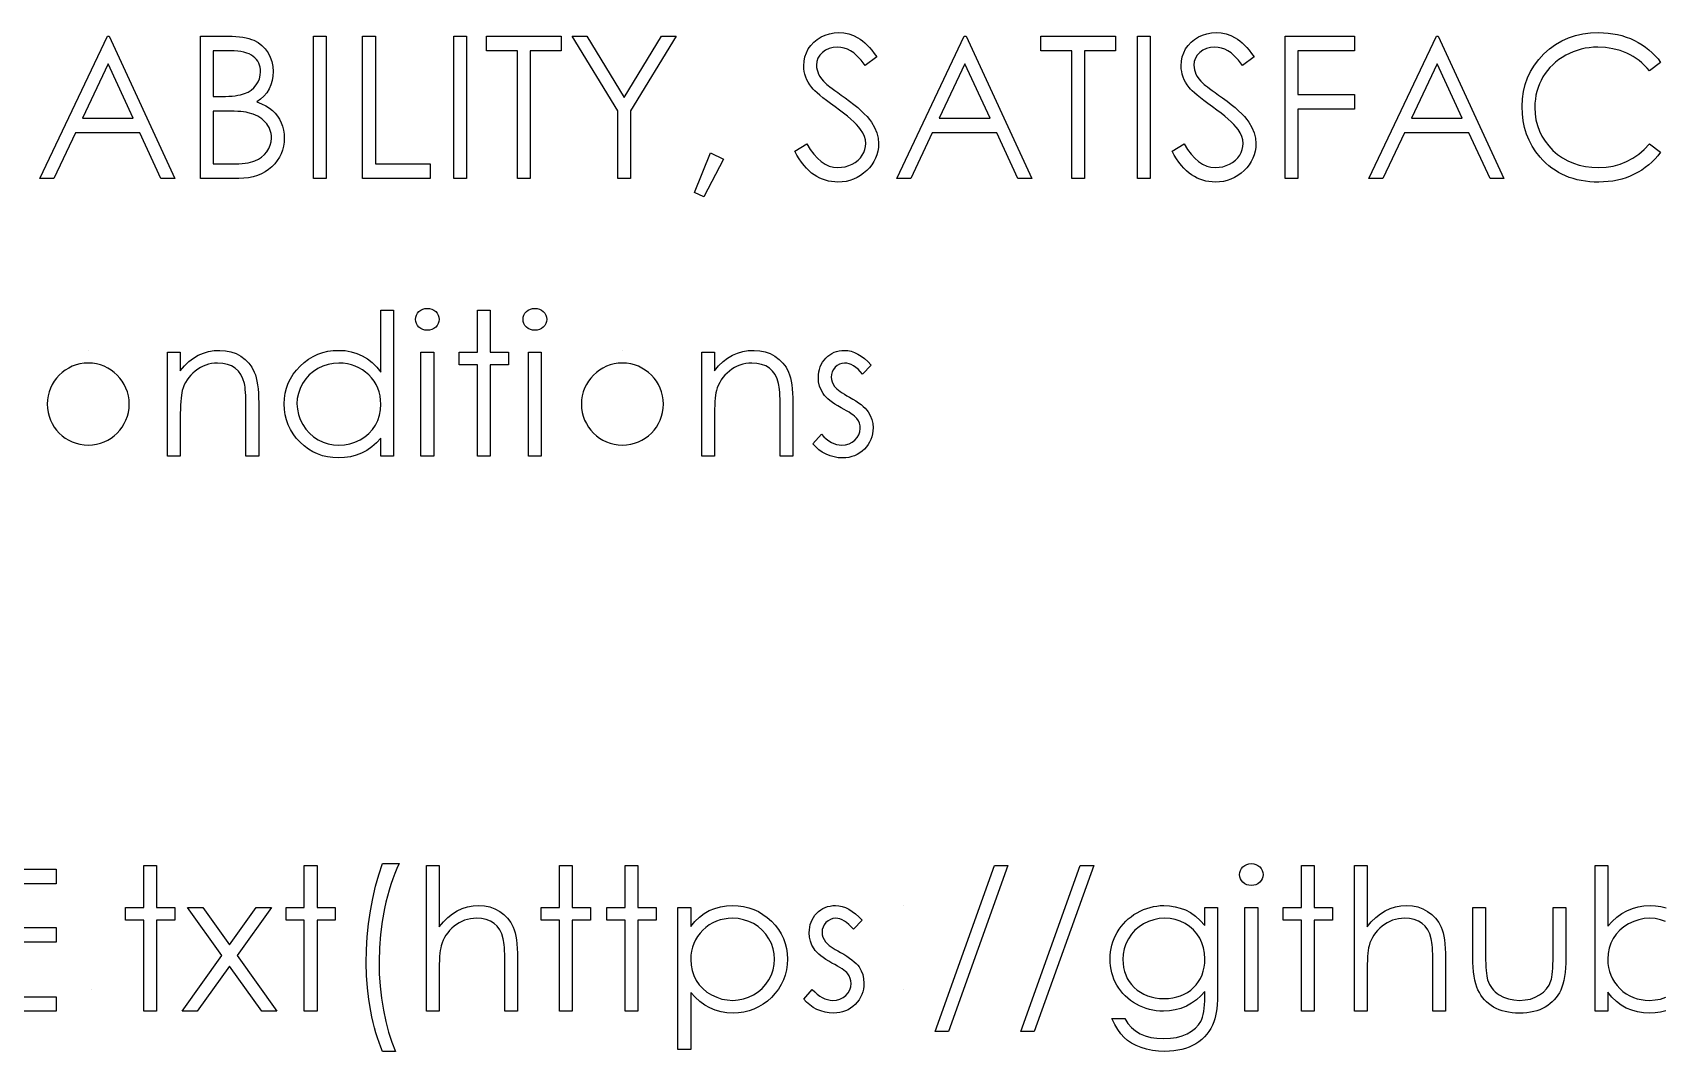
# Model space of a CAD drawing. Header units: millimetres. Extents: x -111 to 182, y -25 to 94.
# Drawn here: x 0.13 to 40.27, y 41.67 to 66.75 of the extents above; entities that cross this region are included whole.
import ezdxf

# ---------------------------------------------------------------- set-up
doc = ezdxf.new("R2010")
doc.units = ezdxf.units.MM

msp = doc.modelspace()

# ---------------------------------------------------------------- linework, layer by layer
at = {"color": 7, "linetype": 'Continuous'}
for p, q in [((1.501, 58.928), (1.501, 58.928)), ((14.649, 58.928), (14.649, 58.928)), ((21.558, 45.262), (21.558, 45.262)), ((1.59, 43.197), (1.59, 43.197)), ((21.558, 43.197), (21.558, 43.197))]:
    msp.add_line(p, q, dxfattribs=at)
at = {"color": 7, "linetype": 'Continuous', "flags": 128}
for points in [[(2.016, 66.659), (3.631, 63.159), (3.631, 63.159), (3.29, 63.159), (3.29, 63.159), (2.773, 64.281), (2.773, 64.281), (1.186, 64.281), (1.186, 64.281), (0.654, 63.159), (0.654, 63.159), (0.311, 63.159), (0.311, 63.159), (1.971, 66.659), (1.971, 66.659), (2.016, 66.659)], [(4.26, 66.659), (4.943, 66.659), (4.943, 66.659), (5.043, 66.658), (5.137, 66.653), (5.225, 66.645), (5.307, 66.634), (5.384, 66.62), (5.454, 66.603), (5.518, 66.583), (5.576, 66.559), (5.682, 66.502), (5.775, 66.433), (5.856, 66.348), (5.926, 66.252), (5.982, 66.145), (6.022, 66.034), (6.047, 65.915), (6.055, 65.792), (6.055, 65.792), (6.048, 65.676), (6.029, 65.566), (5.996, 65.461), (5.951, 65.361), (5.894, 65.269), (5.825, 65.186), (5.743, 65.112), (5.65, 65.047), (5.65, 65.047), (5.769, 64.999), (5.873, 64.948), (5.962, 64.891), (6.037, 64.831), (6.102, 64.766), (6.158, 64.695), (6.207, 64.617), (6.248, 64.532), (6.281, 64.443), (6.305, 64.35), (6.319, 64.253), (6.324, 64.152), (6.324, 64.152), (6.319, 64.05), (6.305, 63.952), (6.281, 63.858), (6.248, 63.768), (6.205, 63.682), (6.153, 63.599), (6.091, 63.521), (6.02, 63.447), (5.941, 63.38), (5.855, 63.321), (5.764, 63.272), (5.665, 63.231), (5.56, 63.2), (5.449, 63.177), (5.331, 63.163), (5.206, 63.159), (5.206, 63.159), (4.26, 63.159), (4.26, 63.159), (4.26, 66.659)], [(7.042, 66.659), (7.356, 66.659), (7.356, 66.659), (7.356, 63.159), (7.356, 63.159), (7.042, 63.159), (7.042, 63.159), (7.042, 66.659)], [(8.253, 66.659), (8.567, 66.659), (8.567, 66.659), (8.567, 63.518), (8.567, 63.518), (9.914, 63.518), (9.914, 63.518), (9.914, 63.159), (9.914, 63.159), (8.253, 63.159), (8.253, 63.159), (8.253, 66.659)], [(10.497, 66.659), (10.811, 66.659), (10.811, 66.659), (10.811, 63.159), (10.811, 63.159), (10.497, 63.159), (10.497, 63.159), (10.497, 66.659)], [(11.305, 66.3), (11.305, 66.659), (11.305, 66.659), (13.144, 66.659), (13.144, 66.659), (13.144, 66.3), (13.144, 66.3), (12.381, 66.3), (12.381, 66.3), (12.381, 63.159), (12.381, 63.159), (12.067, 63.159), (12.067, 63.159), (12.067, 66.3), (12.067, 66.3), (11.305, 66.3)], [(13.414, 66.659), (13.773, 66.659), (13.773, 66.659), (14.693, 65.155), (14.693, 65.155), (15.612, 66.659), (15.612, 66.659), (15.971, 66.659), (15.971, 66.659), (14.849, 64.823), (14.849, 64.823), (14.849, 63.159), (14.849, 63.159), (14.535, 63.159), (14.535, 63.159), (14.535, 64.823), (14.535, 64.823), (13.414, 66.659)], [(18.888, 63.834), (19.184, 64.012), (19.184, 64.012), (19.269, 63.875), (19.356, 63.756), (19.447, 63.656), (19.542, 63.574), (19.64, 63.51), (19.74, 63.465), (19.845, 63.437), (19.952, 63.428), (19.952, 63.428), (20.044, 63.433), (20.133, 63.449), (20.219, 63.474), (20.303, 63.51), (20.38, 63.554), (20.447, 63.606), (20.505, 63.664), (20.552, 63.729), (20.59, 63.799), (20.617, 63.871), (20.632, 63.945), (20.638, 64.021), (20.638, 64.021), (20.63, 64.108), (20.606, 64.195), (20.567, 64.28), (20.512, 64.365), (20.512, 64.365), (20.465, 64.424), (20.409, 64.487), (20.343, 64.552), (20.268, 64.621), (20.185, 64.692), (20.093, 64.766), (19.991, 64.843), (19.881, 64.923), (19.881, 64.923), (19.771, 65.002), (19.672, 65.077), (19.585, 65.145), (19.508, 65.207), (19.441, 65.264), (19.386, 65.314), (19.342, 65.36), (19.308, 65.399), (19.308, 65.399), (19.262, 65.461), (19.222, 65.525), (19.189, 65.589), (19.161, 65.656), (19.14, 65.722), (19.124, 65.791), (19.115, 65.861), (19.112, 65.932), (19.112, 65.932), (19.119, 66.043), (19.14, 66.149), (19.175, 66.25), (19.223, 66.346), (19.285, 66.435), (19.357, 66.514), (19.441, 66.582), (19.536, 66.641), (19.639, 66.688), (19.747, 66.722), (19.858, 66.742), (19.975, 66.749), (19.975, 66.749), (20.098, 66.741), (20.218, 66.717), (20.333, 66.677), (20.444, 66.622), (20.5, 66.587), (20.555, 66.545), (20.612, 66.497), (20.669, 66.442), (20.728, 66.381), (20.787, 66.313), (20.847, 66.238), (20.907, 66.156), (20.907, 66.156), (20.623, 65.941), (20.623, 65.941), (20.571, 66.007), (20.522, 66.067), (20.474, 66.121), (20.428, 66.168), (20.384, 66.21), (20.342, 66.247), (20.301, 66.278), (20.263, 66.302), (20.188, 66.341), (20.109, 66.368), (20.026, 66.384), (19.94, 66.39), (19.94, 66.39), (19.832, 66.382), (19.734, 66.357), (19.647, 66.318), (19.57, 66.261), (19.507, 66.194), (19.462, 66.119), (19.435, 66.036), (19.426, 65.947), (19.426, 65.947), (19.429, 65.891), (19.439, 65.835), (19.454, 65.78), (19.475, 65.726), (19.506, 65.672), (19.546, 65.615), (19.596, 65.556), (19.657, 65.494), (19.657, 65.494), (19.68, 65.474), (19.713, 65.447), (19.757, 65.414), (19.811, 65.374), (19.874, 65.327), (19.949, 65.274), (20.033, 65.213), (20.127, 65.146), (20.127, 65.146), (20.241, 65.063), (20.346, 64.982), (20.44, 64.903), (20.526, 64.827), (20.602, 64.753), (20.669, 64.682), (20.728, 64.612), (20.776, 64.545), (20.853, 64.413), (20.908, 64.281), (20.941, 64.149), (20.952, 64.016), (20.952, 64.016), (20.948, 63.922), (20.934, 63.831), (20.911, 63.744), (20.879, 63.659), (20.838, 63.577), (20.788, 63.498), (20.729, 63.423), (20.66, 63.351), (20.585, 63.285), (20.507, 63.228), (20.424, 63.179), (20.338, 63.14), (20.247, 63.109), (20.153, 63.087), (20.055, 63.073), (19.952, 63.069), (19.952, 63.069), (19.873, 63.072), (19.795, 63.08), (19.719, 63.094), (19.646, 63.113), (19.574, 63.138), (19.504, 63.168), (19.436, 63.204), (19.37, 63.245), (19.305, 63.293), (19.242, 63.348), (19.18, 63.411), (19.119, 63.481), (19.059, 63.558), (19.001, 63.643), (18.944, 63.735), (18.888, 63.834)], [(23.106, 66.659), (24.721, 63.159), (24.721, 63.159), (24.38, 63.159), (24.38, 63.159), (23.862, 64.281), (23.862, 64.281), (22.276, 64.281), (22.276, 64.281), (21.744, 63.159), (21.744, 63.159), (21.401, 63.159), (21.401, 63.159), (23.061, 66.659), (23.061, 66.659), (23.106, 66.659)], [(24.946, 66.3), (24.946, 66.659), (24.946, 66.659), (26.785, 66.659), (26.785, 66.659), (26.785, 66.3), (26.785, 66.3), (26.023, 66.3), (26.023, 66.3), (26.023, 63.159), (26.023, 63.159), (25.708, 63.159), (25.708, 63.159), (25.708, 66.3), (25.708, 66.3), (24.946, 66.3)], [(27.324, 66.659), (27.638, 66.659), (27.638, 66.659), (27.638, 63.159), (27.638, 63.159), (27.324, 63.159), (27.324, 63.159), (27.324, 66.659)], [(28.176, 63.834), (28.472, 64.012), (28.472, 64.012), (28.557, 63.875), (28.645, 63.756), (28.736, 63.656), (28.831, 63.574), (28.928, 63.51), (29.029, 63.465), (29.133, 63.437), (29.241, 63.428), (29.241, 63.428), (29.333, 63.433), (29.422, 63.449), (29.508, 63.474), (29.591, 63.51), (29.668, 63.554), (29.736, 63.606), (29.793, 63.664), (29.841, 63.729), (29.878, 63.799), (29.905, 63.871), (29.921, 63.945), (29.926, 64.021), (29.926, 64.021), (29.919, 64.108), (29.895, 64.195), (29.856, 64.28), (29.801, 64.365), (29.801, 64.365), (29.753, 64.424), (29.697, 64.487), (29.631, 64.552), (29.557, 64.621), (29.473, 64.692), (29.382, 64.766), (29.28, 64.843), (29.17, 64.923), (29.17, 64.923), (29.06, 65.002), (28.961, 65.077), (28.873, 65.145), (28.796, 65.207), (28.73, 65.264), (28.674, 65.314), (28.63, 65.36), (28.596, 65.399), (28.596, 65.399), (28.551, 65.461), (28.511, 65.525), (28.477, 65.589), (28.45, 65.656), (28.428, 65.722), (28.413, 65.791), (28.404, 65.861), (28.401, 65.932), (28.401, 65.932), (28.408, 66.043), (28.429, 66.149), (28.463, 66.25), (28.511, 66.346), (28.573, 66.435), (28.645, 66.514), (28.73, 66.582), (28.824, 66.641), (28.927, 66.688), (29.035, 66.722), (29.147, 66.742), (29.263, 66.749), (29.263, 66.749), (29.386, 66.741), (29.506, 66.717), (29.621, 66.677), (29.733, 66.622), (29.788, 66.587), (29.844, 66.545), (29.9, 66.497), (29.958, 66.442), (30.016, 66.381), (30.075, 66.313), (30.135, 66.238), (30.196, 66.156), (30.196, 66.156), (29.912, 65.941), (29.912, 65.941), (29.86, 66.007), (29.81, 66.067), (29.762, 66.121), (29.716, 66.168), (29.673, 66.21), (29.63, 66.247), (29.59, 66.278), (29.552, 66.302), (29.476, 66.341), (29.397, 66.368), (29.314, 66.384), (29.228, 66.39), (29.228, 66.39), (29.12, 66.382), (29.023, 66.357), (28.936, 66.318), (28.859, 66.261), (28.795, 66.194), (28.751, 66.119), (28.724, 66.036), (28.715, 65.947), (28.715, 65.947), (28.718, 65.891), (28.727, 65.835), (28.742, 65.78), (28.764, 65.726), (28.794, 65.672), (28.834, 65.615), (28.884, 65.556), (28.945, 65.494), (28.945, 65.494), (28.969, 65.474), (29.002, 65.447), (29.045, 65.414), (29.099, 65.374), (29.163, 65.327), (29.237, 65.274), (29.321, 65.213), (29.416, 65.146), (29.416, 65.146), (29.53, 65.063), (29.634, 64.982), (29.729, 64.903), (29.814, 64.827), (29.891, 64.753), (29.958, 64.682), (30.016, 64.612), (30.064, 64.545), (30.142, 64.413), (30.196, 64.281), (30.229, 64.149), (30.24, 64.016), (30.24, 64.016), (30.236, 63.922), (30.222, 63.831), (30.2, 63.744), (30.168, 63.659), (30.127, 63.577), (30.076, 63.498), (30.018, 63.423), (29.949, 63.351), (29.874, 63.285), (29.795, 63.228), (29.713, 63.179), (29.626, 63.14), (29.536, 63.109), (29.441, 63.087), (29.343, 63.073), (29.241, 63.069), (29.241, 63.069), (29.161, 63.072), (29.084, 63.08), (29.008, 63.094), (28.934, 63.113), (28.863, 63.138), (28.793, 63.168), (28.725, 63.204), (28.658, 63.245), (28.594, 63.293), (28.53, 63.348), (28.468, 63.411), (28.407, 63.481), (28.347, 63.558), (28.289, 63.643), (28.232, 63.735), (28.176, 63.834)], [(30.958, 66.659), (32.664, 66.659), (32.664, 66.659), (32.664, 66.3), (32.664, 66.3), (31.273, 66.3), (31.273, 66.3), (31.273, 65.223), (31.273, 65.223), (32.664, 65.223), (32.664, 65.223), (32.664, 64.864), (32.664, 64.864), (31.273, 64.864), (31.273, 64.864), (31.273, 63.159), (31.273, 63.159), (30.958, 63.159), (30.958, 63.159), (30.958, 66.659)], [(34.728, 66.659), (36.343, 63.159), (36.343, 63.159), (36.002, 63.159), (36.002, 63.159), (35.484, 64.281), (35.484, 64.281), (33.898, 64.281), (33.898, 64.281), (33.365, 63.159), (33.365, 63.159), (33.023, 63.159), (33.023, 63.159), (34.683, 66.659), (34.683, 66.659), (34.728, 66.659)], [(40.202, 66.017), (39.927, 65.806), (39.927, 65.806), (39.868, 65.876), (39.805, 65.941), (39.74, 66.002), (39.672, 66.059), (39.6, 66.111), (39.527, 66.158), (39.45, 66.202), (39.37, 66.241), (39.203, 66.306), (39.028, 66.353), (38.846, 66.381), (38.655, 66.39), (38.655, 66.39), (38.55, 66.387), (38.446, 66.377), (38.345, 66.362), (38.246, 66.34), (38.148, 66.312), (38.052, 66.278), (37.959, 66.238), (37.867, 66.191), (37.779, 66.139), (37.696, 66.083), (37.618, 66.023), (37.545, 65.959), (37.477, 65.89), (37.415, 65.817), (37.358, 65.739), (37.305, 65.658), (37.258, 65.573), (37.218, 65.485), (37.184, 65.396), (37.156, 65.302), (37.134, 65.207), (37.118, 65.109), (37.109, 65.009), (37.106, 64.905), (37.106, 64.905), (37.113, 64.751), (37.134, 64.603), (37.168, 64.461), (37.217, 64.326), (37.28, 64.197), (37.357, 64.075), (37.447, 63.96), (37.552, 63.851), (37.667, 63.752), (37.789, 63.666), (37.919, 63.594), (38.056, 63.534), (38.2, 63.488), (38.352, 63.455), (38.511, 63.435), (38.677, 63.428), (38.677, 63.428), (38.86, 63.437), (39.035, 63.465), (39.203, 63.51), (39.363, 63.574), (39.516, 63.656), (39.661, 63.756), (39.797, 63.875), (39.927, 64.012), (39.927, 64.012), (40.202, 63.803), (40.202, 63.803), (40.135, 63.718), (40.063, 63.638), (39.988, 63.563), (39.909, 63.493), (39.825, 63.427), (39.738, 63.366), (39.646, 63.311), (39.551, 63.261), (39.452, 63.216), (39.35, 63.177), (39.246, 63.144), (39.138, 63.117), (39.028, 63.096), (38.914, 63.081), (38.798, 63.072), (38.679, 63.069), (38.679, 63.069), (38.566, 63.071), (38.456, 63.079), (38.35, 63.091), (38.246, 63.108), (38.145, 63.129), (38.047, 63.155), (37.953, 63.186), (37.861, 63.222), (37.772, 63.263), (37.686, 63.308), (37.604, 63.359), (37.524, 63.413), (37.447, 63.473), (37.374, 63.538), (37.303, 63.607), (37.236, 63.681), (37.236, 63.681), (37.132, 63.814), (37.041, 63.953), (36.965, 64.099), (36.903, 64.252), (36.854, 64.411), (36.82, 64.577), (36.799, 64.75), (36.792, 64.929), (36.792, 64.929), (36.8, 65.118), (36.825, 65.299), (36.867, 65.472), (36.926, 65.637), (37.001, 65.795), (37.094, 65.946), (37.203, 66.088), (37.329, 66.224), (37.468, 66.347), (37.614, 66.454), (37.77, 66.543), (37.934, 66.618), (38.106, 66.675), (38.287, 66.716), (38.477, 66.74), (38.675, 66.749), (38.675, 66.749), (38.796, 66.746), (38.913, 66.737), (39.028, 66.721), (39.139, 66.7), (39.248, 66.674), (39.354, 66.64), (39.457, 66.601), (39.556, 66.556), (39.652, 66.505), (39.744, 66.45), (39.832, 66.39), (39.915, 66.325), (39.993, 66.255), (40.067, 66.181), (40.137, 66.101), (40.202, 66.017)], [(4.574, 66.3), (4.574, 65.178), (4.574, 65.178), (4.785, 65.178), (4.785, 65.178), (4.877, 65.18), (4.964, 65.182), (5.044, 65.188), (5.118, 65.195), (5.184, 65.205), (5.245, 65.217), (5.3, 65.23), (5.349, 65.246), (5.434, 65.285), (5.51, 65.334), (5.577, 65.392), (5.635, 65.46), (5.681, 65.535), (5.714, 65.615), (5.734, 65.698), (5.74, 65.785), (5.74, 65.785), (5.738, 65.844), (5.729, 65.899), (5.715, 65.951), (5.696, 66), (5.671, 66.045), (5.641, 66.088), (5.604, 66.127), (5.563, 66.163), (5.515, 66.195), (5.461, 66.223), (5.401, 66.246), (5.334, 66.266), (5.26, 66.28), (5.18, 66.292), (5.093, 66.298), (5, 66.3), (5, 66.3), (4.574, 66.3)], [(1.99, 65.977), (1.356, 64.64), (1.356, 64.64), (2.607, 64.64), (2.607, 64.64), (1.99, 65.977)], [(23.08, 65.977), (22.446, 64.64), (22.446, 64.64), (23.697, 64.64), (23.697, 64.64), (23.08, 65.977)], [(34.702, 65.977), (34.068, 64.64), (34.068, 64.64), (35.319, 64.64), (35.319, 64.64), (34.702, 65.977)], [(4.574, 64.819), (4.574, 63.518), (4.574, 63.518), (5.021, 63.518), (5.021, 63.518), (5.117, 63.519), (5.206, 63.522), (5.288, 63.528), (5.365, 63.536), (5.433, 63.546), (5.496, 63.559), (5.553, 63.573), (5.602, 63.59), (5.689, 63.632), (5.768, 63.683), (5.837, 63.745), (5.898, 63.817), (5.947, 63.897), (5.982, 63.979), (6.003, 64.064), (6.01, 64.152), (6.01, 64.152), (6.008, 64.208), (6, 64.262), (5.988, 64.314), (5.972, 64.364), (5.95, 64.412), (5.923, 64.459), (5.893, 64.504), (5.857, 64.546), (5.773, 64.624), (5.675, 64.689), (5.563, 64.74), (5.437, 64.778), (5.437, 64.778), (5.386, 64.788), (5.325, 64.796), (5.257, 64.803), (5.18, 64.809), (5.093, 64.814), (4.998, 64.816), (4.894, 64.819), (4.782, 64.819), (4.782, 64.819), (4.574, 64.819)], [(16.817, 63.787), (17.138, 63.632), (17.138, 63.632), (16.656, 62.71), (16.656, 62.71), (16.42, 62.813), (16.42, 62.813), (16.817, 63.787)], [(9.016, 59.915), (9.016, 56.326), (9.016, 56.326), (8.702, 56.326), (8.702, 56.326), (8.702, 56.768), (8.702, 56.768), (8.593, 56.65), (8.479, 56.549), (8.357, 56.465), (8.229, 56.398), (8.096, 56.347), (7.956, 56.31), (7.809, 56.288), (7.657, 56.281), (7.657, 56.281), (7.522, 56.287), (7.392, 56.305), (7.266, 56.335), (7.146, 56.378), (7.031, 56.432), (6.92, 56.499), (6.815, 56.577), (6.714, 56.668), (6.622, 56.768), (6.543, 56.873), (6.477, 56.983), (6.421, 57.098), (6.378, 57.219), (6.348, 57.344), (6.33, 57.475), (6.324, 57.611), (6.324, 57.611), (6.33, 57.745), (6.348, 57.874), (6.379, 57.997), (6.423, 58.116), (6.478, 58.23), (6.545, 58.339), (6.625, 58.443), (6.718, 58.542), (6.819, 58.632), (6.925, 58.711), (7.036, 58.777), (7.153, 58.831), (7.274, 58.874), (7.4, 58.904), (7.531, 58.922), (7.667, 58.928), (7.667, 58.928), (7.823, 58.92), (7.972, 58.895), (8.113, 58.852), (8.246, 58.793), (8.372, 58.717), (8.49, 58.625), (8.6, 58.515), (8.702, 58.388), (8.702, 58.388), (8.702, 59.915), (8.702, 59.915), (9.016, 59.915)], [(9.845, 59.96), (9.903, 59.955), (9.957, 59.941), (10.007, 59.915), (10.052, 59.881), (10.09, 59.84), (10.116, 59.793), (10.132, 59.744), (10.138, 59.69), (10.138, 59.69), (10.132, 59.637), (10.116, 59.588), (10.09, 59.542), (10.052, 59.501), (10.007, 59.467), (9.957, 59.441), (9.903, 59.427), (9.845, 59.422), (9.845, 59.422), (9.787, 59.427), (9.735, 59.441), (9.685, 59.467), (9.64, 59.501), (9.603, 59.542), (9.576, 59.588), (9.56, 59.637), (9.555, 59.69), (9.555, 59.69), (9.56, 59.744), (9.576, 59.793), (9.603, 59.84), (9.64, 59.881), (9.685, 59.915), (9.735, 59.941), (9.787, 59.955), (9.845, 59.96)], [(11.08, 59.915), (11.394, 59.915), (11.394, 59.915), (11.394, 58.883), (11.394, 58.883), (11.843, 58.883), (11.843, 58.883), (11.843, 58.569), (11.843, 58.569), (11.394, 58.569), (11.394, 58.569), (11.394, 56.326), (11.394, 56.326), (11.08, 56.326), (11.08, 56.326), (11.08, 58.569), (11.08, 58.569), (10.631, 58.569), (10.631, 58.569), (10.631, 58.883), (10.631, 58.883), (11.08, 58.883), (11.08, 58.883), (11.08, 59.915)], [(12.492, 59.96), (12.55, 59.955), (12.604, 59.941), (12.654, 59.915), (12.699, 59.881), (12.737, 59.84), (12.764, 59.793), (12.78, 59.744), (12.785, 59.69), (12.785, 59.69), (12.78, 59.637), (12.764, 59.588), (12.737, 59.542), (12.699, 59.501), (12.654, 59.467), (12.604, 59.441), (12.55, 59.427), (12.492, 59.422), (12.492, 59.422), (12.435, 59.427), (12.382, 59.441), (12.332, 59.467), (12.288, 59.501), (12.25, 59.542), (12.224, 59.588), (12.208, 59.637), (12.202, 59.69), (12.202, 59.69), (12.208, 59.744), (12.224, 59.793), (12.25, 59.84), (12.288, 59.881), (12.332, 59.915), (12.382, 59.941), (12.435, 59.955), (12.492, 59.96)], [(3.452, 58.883), (3.766, 58.883), (3.766, 58.883), (3.766, 58.422), (3.766, 58.422), (3.869, 58.545), (3.977, 58.651), (4.091, 58.738), (4.21, 58.808), (4.334, 58.86), (4.464, 58.898), (4.599, 58.92), (4.739, 58.928), (4.739, 58.928), (4.881, 58.919), (5.014, 58.892), (5.139, 58.847), (5.255, 58.784), (5.36, 58.705), (5.452, 58.614), (5.527, 58.51), (5.588, 58.394), (5.614, 58.329), (5.635, 58.254), (5.654, 58.172), (5.669, 58.081), (5.68, 57.982), (5.689, 57.874), (5.694, 57.757), (5.696, 57.632), (5.696, 57.632), (5.696, 56.326), (5.696, 56.326), (5.381, 56.326), (5.381, 56.326), (5.381, 57.529), (5.381, 57.529), (5.381, 57.633), (5.379, 57.729), (5.377, 57.815), (5.372, 57.893), (5.367, 57.961), (5.36, 58.02), (5.353, 58.07), (5.344, 58.111), (5.344, 58.111), (5.309, 58.228), (5.259, 58.331), (5.196, 58.417), (5.119, 58.488), (5.03, 58.543), (4.927, 58.583), (4.812, 58.606), (4.685, 58.614), (4.685, 58.614), (4.609, 58.611), (4.535, 58.602), (4.463, 58.587), (4.394, 58.566), (4.326, 58.538), (4.26, 58.505), (4.196, 58.465), (4.134, 58.419), (4.076, 58.369), (4.023, 58.316), (3.976, 58.26), (3.933, 58.201), (3.896, 58.139), (3.864, 58.075), (3.836, 58.007), (3.814, 57.937), (3.814, 57.937), (3.803, 57.885), (3.793, 57.823), (3.785, 57.752), (3.778, 57.671), (3.773, 57.581), (3.769, 57.48), (3.767, 57.37), (3.766, 57.25), (3.766, 57.25), (3.766, 56.326), (3.766, 56.326), (3.452, 56.326), (3.452, 56.326), (3.452, 58.883)], [(7.671, 58.614), (7.534, 58.606), (7.402, 58.581), (7.276, 58.54), (7.155, 58.482), (7.042, 58.41), (6.942, 58.324), (6.854, 58.225), (6.777, 58.112), (6.716, 57.991), (6.673, 57.867), (6.646, 57.739), (6.638, 57.608), (6.638, 57.608), (6.647, 57.478), (6.673, 57.35), (6.717, 57.225), (6.779, 57.103), (6.856, 56.99), (6.944, 56.889), (7.045, 56.802), (7.158, 56.729), (7.279, 56.67), (7.405, 56.629), (7.535, 56.603), (7.669, 56.595), (7.669, 56.595), (7.805, 56.603), (7.937, 56.628), (8.065, 56.669), (8.19, 56.727), (8.306, 56.8), (8.408, 56.884), (8.495, 56.98), (8.569, 57.087), (8.627, 57.204), (8.669, 57.329), (8.694, 57.46), (8.702, 57.599), (8.702, 57.599), (8.697, 57.705), (8.683, 57.806), (8.66, 57.904), (8.628, 57.996), (8.586, 58.085), (8.534, 58.169), (8.474, 58.248), (8.404, 58.323), (8.328, 58.391), (8.247, 58.451), (8.161, 58.501), (8.072, 58.541), (7.978, 58.573), (7.88, 58.596), (7.778, 58.61), (7.671, 58.614)], [(9.689, 58.883), (10.003, 58.883), (10.003, 58.883), (10.003, 56.326), (10.003, 56.326), (9.689, 56.326), (9.689, 56.326), (9.689, 58.883)], [(12.337, 58.883), (12.651, 58.883), (12.651, 58.883), (12.651, 56.326), (12.651, 56.326), (12.337, 56.326), (12.337, 56.326), (12.337, 58.883)], [(16.599, 58.883), (16.914, 58.883), (16.914, 58.883), (16.914, 58.422), (16.914, 58.422), (17.017, 58.545), (17.125, 58.651), (17.238, 58.738), (17.357, 58.808), (17.481, 58.86), (17.611, 58.898), (17.746, 58.92), (17.887, 58.928), (17.887, 58.928), (18.028, 58.919), (18.162, 58.892), (18.286, 58.847), (18.403, 58.784), (18.508, 58.705), (18.599, 58.614), (18.675, 58.51), (18.736, 58.394), (18.761, 58.329), (18.783, 58.254), (18.801, 58.172), (18.816, 58.081), (18.828, 57.982), (18.836, 57.874), (18.842, 57.757), (18.843, 57.632), (18.843, 57.632), (18.843, 56.326), (18.843, 56.326), (18.529, 56.326), (18.529, 56.326), (18.529, 57.529), (18.529, 57.529), (18.528, 57.633), (18.527, 57.729), (18.524, 57.815), (18.52, 57.893), (18.514, 57.961), (18.508, 58.02), (18.5, 58.07), (18.492, 58.111), (18.492, 58.111), (18.456, 58.228), (18.406, 58.331), (18.343, 58.417), (18.267, 58.488), (18.177, 58.543), (18.075, 58.583), (17.96, 58.606), (17.832, 58.614), (17.832, 58.614), (17.756, 58.611), (17.683, 58.602), (17.61, 58.587), (17.541, 58.566), (17.473, 58.538), (17.407, 58.505), (17.343, 58.465), (17.282, 58.419), (17.223, 58.369), (17.171, 58.316), (17.123, 58.26), (17.08, 58.201), (17.043, 58.139), (17.011, 58.075), (16.984, 58.007), (16.962, 57.937), (16.962, 57.937), (16.951, 57.885), (16.941, 57.823), (16.932, 57.752), (16.925, 57.671), (16.921, 57.581), (16.916, 57.48), (16.914, 57.37), (16.914, 57.25), (16.914, 57.25), (16.914, 56.326), (16.914, 56.326), (16.599, 56.326), (16.599, 56.326), (16.599, 58.883)], [(20.773, 58.564), (20.559, 58.345), (20.559, 58.345), (20.503, 58.408), (20.447, 58.463), (20.391, 58.509), (20.336, 58.547), (20.281, 58.576), (20.226, 58.597), (20.172, 58.61), (20.118, 58.614), (20.118, 58.614), (20.052, 58.608), (19.991, 58.588), (19.934, 58.556), (19.883, 58.51), (19.84, 58.456), (19.81, 58.399), (19.792, 58.336), (19.785, 58.27), (19.785, 58.27), (19.791, 58.21), (19.807, 58.151), (19.834, 58.094), (19.872, 58.038), (19.872, 58.038), (19.897, 58.009), (19.928, 57.98), (19.964, 57.948), (20.007, 57.916), (20.056, 57.882), (20.111, 57.848), (20.171, 57.811), (20.238, 57.774), (20.238, 57.774), (20.319, 57.728), (20.393, 57.682), (20.461, 57.637), (20.522, 57.592), (20.576, 57.547), (20.624, 57.503), (20.665, 57.459), (20.698, 57.415), (20.698, 57.415), (20.75, 57.325), (20.788, 57.229), (20.81, 57.127), (20.817, 57.02), (20.817, 57.02), (20.814, 56.944), (20.804, 56.871), (20.787, 56.801), (20.764, 56.734), (20.733, 56.67), (20.697, 56.609), (20.653, 56.551), (20.603, 56.495), (20.547, 56.445), (20.489, 56.401), (20.428, 56.365), (20.362, 56.335), (20.294, 56.311), (20.221, 56.294), (20.146, 56.284), (20.068, 56.281), (20.068, 56.281), (19.962, 56.286), (19.859, 56.304), (19.758, 56.333), (19.659, 56.373), (19.566, 56.423), (19.481, 56.483), (19.405, 56.551), (19.337, 56.627), (19.337, 56.627), (19.545, 56.864), (19.545, 56.864), (19.605, 56.801), (19.666, 56.746), (19.729, 56.7), (19.791, 56.662), (19.855, 56.633), (19.92, 56.612), (19.985, 56.599), (20.052, 56.595), (20.052, 56.595), (20.142, 56.603), (20.226, 56.626), (20.302, 56.664), (20.371, 56.718), (20.429, 56.781), (20.47, 56.851), (20.495, 56.926), (20.503, 57.006), (20.503, 57.006), (20.498, 57.073), (20.482, 57.136), (20.455, 57.195), (20.417, 57.25), (20.417, 57.25), (20.393, 57.277), (20.361, 57.306), (20.322, 57.337), (20.278, 57.369), (20.226, 57.403), (20.167, 57.438), (20.102, 57.475), (20.029, 57.514), (20.029, 57.514), (19.951, 57.558), (19.88, 57.602), (19.815, 57.647), (19.757, 57.69), (19.705, 57.733), (19.66, 57.777), (19.621, 57.82), (19.588, 57.863), (19.588, 57.863), (19.537, 57.952), (19.501, 58.048), (19.478, 58.149), (19.471, 58.257), (19.471, 58.257), (19.474, 58.328), (19.482, 58.395), (19.497, 58.46), (19.517, 58.522), (19.543, 58.58), (19.574, 58.635), (19.611, 58.688), (19.654, 58.737), (19.702, 58.782), (19.752, 58.82), (19.806, 58.853), (19.862, 58.881), (19.921, 58.902), (19.984, 58.916), (20.049, 58.925), (20.118, 58.928), (20.118, 58.928), (20.199, 58.923), (20.28, 58.906), (20.362, 58.877), (20.444, 58.837), (20.526, 58.786), (20.608, 58.723), (20.69, 58.65), (20.773, 58.564)], [(-1.26, 46.159), (0.715, 46.159), (0.715, 46.159), (0.715, 45.8), (0.715, 45.8), (-0.945, 45.8), (-0.945, 45.8), (-0.945, 44.723), (-0.945, 44.723), (0.715, 44.723), (0.715, 44.723), (0.715, 44.364), (0.715, 44.364), (-0.945, 44.364), (-0.945, 44.364), (-0.945, 43.018), (-0.945, 43.018), (0.715, 43.018), (0.715, 43.018), (0.715, 42.659), (0.715, 42.659), (-1.26, 42.659), (-1.26, 42.659), (-1.26, 46.159)], [(2.869, 46.249), (3.183, 46.249), (3.183, 46.249), (3.183, 45.217), (3.183, 45.217), (3.631, 45.217), (3.631, 45.217), (3.631, 44.903), (3.631, 44.903), (3.183, 44.903), (3.183, 44.903), (3.183, 42.659), (3.183, 42.659), (2.869, 42.659), (2.869, 42.659), (2.869, 44.903), (2.869, 44.903), (2.42, 44.903), (2.42, 44.903), (2.42, 45.217), (2.42, 45.217), (2.869, 45.217), (2.869, 45.217), (2.869, 46.249)], [(6.817, 46.249), (7.131, 46.249), (7.131, 46.249), (7.131, 45.217), (7.131, 45.217), (7.58, 45.217), (7.58, 45.217), (7.58, 44.903), (7.58, 44.903), (7.131, 44.903), (7.131, 44.903), (7.131, 42.659), (7.131, 42.659), (6.817, 42.659), (6.817, 42.659), (6.817, 44.903), (6.817, 44.903), (6.369, 44.903), (6.369, 44.903), (6.369, 45.217), (6.369, 45.217), (6.817, 45.217), (6.817, 45.217), (6.817, 46.249)], [(8.747, 46.294), (9.151, 46.294), (9.151, 46.294), (9.096, 46.173), (9.044, 46.047), (8.995, 45.916), (8.949, 45.781), (8.905, 45.64), (8.865, 45.494), (8.827, 45.344), (8.792, 45.189), (8.733, 44.87), (8.691, 44.548), (8.666, 44.219), (8.657, 43.886), (8.657, 43.886), (8.664, 43.578), (8.684, 43.275), (8.717, 42.979), (8.764, 42.687), (8.823, 42.407), (8.893, 42.145), (8.972, 41.9), (9.061, 41.672), (9.061, 41.672), (8.747, 41.672), (8.747, 41.672), (8.702, 41.779), (8.659, 41.891), (8.619, 42.007), (8.581, 42.128), (8.546, 42.254), (8.512, 42.384), (8.481, 42.519), (8.452, 42.658), (8.405, 42.945), (8.37, 43.238), (8.35, 43.537), (8.343, 43.841), (8.343, 43.841), (8.349, 44.17), (8.369, 44.495), (8.401, 44.815), (8.446, 45.131), (8.504, 45.439), (8.573, 45.735), (8.654, 46.02), (8.747, 46.294)], [(9.824, 46.249), (10.138, 46.249), (10.138, 46.249), (10.138, 44.734), (10.138, 44.734), (10.242, 44.858), (10.351, 44.965), (10.465, 45.056), (10.584, 45.13), (10.708, 45.187), (10.838, 45.229), (10.972, 45.253), (11.111, 45.262), (11.111, 45.262), (11.253, 45.252), (11.386, 45.226), (11.511, 45.18), (11.627, 45.117), (11.732, 45.039), (11.823, 44.948), (11.899, 44.844), (11.96, 44.729), (11.985, 44.663), (12.007, 44.589), (12.025, 44.507), (12.041, 44.416), (12.052, 44.316), (12.06, 44.208), (12.066, 44.091), (12.067, 43.965), (12.067, 43.965), (12.067, 42.659), (12.067, 42.659), (11.753, 42.659), (11.753, 42.659), (11.753, 43.862), (11.753, 43.862), (11.753, 43.967), (11.751, 44.062), (11.748, 44.148), (11.744, 44.226), (11.739, 44.294), (11.733, 44.353), (11.725, 44.403), (11.717, 44.444), (11.717, 44.444), (11.679, 44.562), (11.628, 44.664), (11.565, 44.75), (11.489, 44.821), (11.4, 44.877), (11.298, 44.916), (11.183, 44.94), (11.056, 44.947), (11.056, 44.947), (10.98, 44.945), (10.906, 44.936), (10.834, 44.92), (10.765, 44.899), (10.697, 44.871), (10.631, 44.838), (10.568, 44.798), (10.506, 44.753), (10.448, 44.702), (10.395, 44.649), (10.348, 44.593), (10.305, 44.534), (10.268, 44.473), (10.235, 44.408), (10.208, 44.34), (10.186, 44.27), (10.186, 44.27), (10.175, 44.219), (10.165, 44.158), (10.157, 44.087), (10.15, 44.006), (10.145, 43.915), (10.141, 43.814), (10.139, 43.704), (10.138, 43.584), (10.138, 43.584), (10.138, 42.659), (10.138, 42.659), (9.824, 42.659), (9.824, 42.659), (9.824, 46.249)], [(13.099, 46.249), (13.414, 46.249), (13.414, 46.249), (13.414, 45.217), (13.414, 45.217), (13.862, 45.217), (13.862, 45.217), (13.862, 44.903), (13.862, 44.903), (13.414, 44.903), (13.414, 44.903), (13.414, 42.659), (13.414, 42.659), (13.099, 42.659), (13.099, 42.659), (13.099, 44.903), (13.099, 44.903), (12.651, 44.903), (12.651, 44.903), (12.651, 45.217), (12.651, 45.217), (13.099, 45.217), (13.099, 45.217), (13.099, 46.249)], [(14.715, 46.249), (15.029, 46.249), (15.029, 46.249), (15.029, 45.217), (15.029, 45.217), (15.478, 45.217), (15.478, 45.217), (15.478, 44.903), (15.478, 44.903), (15.029, 44.903), (15.029, 44.903), (15.029, 42.659), (15.029, 42.659), (14.715, 42.659), (14.715, 42.659), (14.715, 44.903), (14.715, 44.903), (14.266, 44.903), (14.266, 44.903), (14.266, 45.217), (14.266, 45.217), (14.715, 45.217), (14.715, 45.217), (14.715, 46.249)], [(24.138, 46.249), (22.674, 42.165), (22.674, 42.165), (22.343, 42.165), (22.343, 42.165), (23.807, 46.249), (23.807, 46.249), (24.138, 46.249)], [(26.247, 46.249), (24.783, 42.165), (24.783, 42.165), (24.452, 42.165), (24.452, 42.165), (25.916, 46.249), (25.916, 46.249), (26.247, 46.249)], [(30.127, 46.294), (30.185, 46.289), (30.239, 46.274), (30.289, 46.249), (30.334, 46.214), (30.372, 46.173), (30.398, 46.127), (30.414, 46.077), (30.42, 46.023), (30.42, 46.023), (30.414, 45.97), (30.398, 45.921), (30.372, 45.876), (30.334, 45.834), (30.289, 45.8), (30.239, 45.775), (30.185, 45.76), (30.127, 45.755), (30.127, 45.755), (30.069, 45.76), (30.017, 45.775), (29.967, 45.8), (29.922, 45.834), (29.885, 45.876), (29.858, 45.921), (29.842, 45.97), (29.837, 46.023), (29.837, 46.023), (29.842, 46.077), (29.858, 46.127), (29.885, 46.173), (29.922, 46.214), (29.967, 46.249), (30.017, 46.274), (30.069, 46.289), (30.127, 46.294)], [(31.362, 46.249), (31.676, 46.249), (31.676, 46.249), (31.676, 45.217), (31.676, 45.217), (32.125, 45.217), (32.125, 45.217), (32.125, 44.903), (32.125, 44.903), (31.676, 44.903), (31.676, 44.903), (31.676, 42.659), (31.676, 42.659), (31.362, 42.659), (31.362, 42.659), (31.362, 44.903), (31.362, 44.903), (30.914, 44.903), (30.914, 44.903), (30.914, 45.217), (30.914, 45.217), (31.362, 45.217), (31.362, 45.217), (31.362, 46.249)], [(32.664, 46.249), (32.978, 46.249), (32.978, 46.249), (32.978, 44.734), (32.978, 44.734), (33.081, 44.858), (33.191, 44.965), (33.304, 45.056), (33.424, 45.13), (33.548, 45.187), (33.677, 45.229), (33.811, 45.253), (33.951, 45.262), (33.951, 45.262), (34.092, 45.252), (34.226, 45.226), (34.35, 45.18), (34.467, 45.117), (34.572, 45.039), (34.663, 44.948), (34.739, 44.844), (34.8, 44.729), (34.825, 44.663), (34.847, 44.589), (34.865, 44.507), (34.88, 44.416), (34.892, 44.316), (34.9, 44.208), (34.906, 44.091), (34.907, 43.965), (34.907, 43.965), (34.907, 42.659), (34.907, 42.659), (34.593, 42.659), (34.593, 42.659), (34.593, 43.862), (34.593, 43.862), (34.592, 43.967), (34.591, 44.062), (34.588, 44.148), (34.584, 44.226), (34.579, 44.294), (34.573, 44.353), (34.565, 44.403), (34.557, 44.444), (34.557, 44.444), (34.519, 44.562), (34.468, 44.664), (34.405, 44.75), (34.329, 44.821), (34.24, 44.877), (34.138, 44.916), (34.023, 44.94), (33.895, 44.947), (33.895, 44.947), (33.82, 44.945), (33.746, 44.936), (33.674, 44.92), (33.604, 44.899), (33.536, 44.871), (33.471, 44.838), (33.407, 44.798), (33.346, 44.753), (33.288, 44.702), (33.235, 44.649), (33.187, 44.593), (33.145, 44.534), (33.107, 44.473), (33.075, 44.408), (33.048, 44.34), (33.026, 44.27), (33.026, 44.27), (33.015, 44.219), (33.005, 44.158), (32.997, 44.087), (32.99, 44.006), (32.985, 43.915), (32.98, 43.814), (32.978, 43.704), (32.978, 43.584), (32.978, 43.584), (32.978, 42.659), (32.978, 42.659), (32.664, 42.659), (32.664, 42.659), (32.664, 46.249)], [(38.587, 42.659), (38.587, 46.249), (38.587, 46.249), (38.901, 46.249), (38.901, 46.249), (38.901, 44.753), (38.901, 44.753), (39.009, 44.872), (39.124, 44.975), (39.245, 45.063), (39.372, 45.135), (39.506, 45.19), (39.645, 45.23), (39.792, 45.254), (39.944, 45.262), (39.944, 45.262), (40.079, 45.255), (40.21, 45.237), (40.336, 45.207)], [(3.946, 45.217), (4.319, 45.217), (4.319, 45.217), (4.978, 44.294), (4.978, 44.294), (5.636, 45.217), (5.636, 45.217), (6.01, 45.217), (6.01, 45.217), (5.165, 44.032), (5.165, 44.032), (6.144, 42.659), (6.144, 42.659), (5.771, 42.659), (5.771, 42.659), (4.978, 43.77), (4.978, 43.77), (4.185, 42.659), (4.185, 42.659), (3.811, 42.659), (3.811, 42.659), (4.791, 44.032), (4.791, 44.032), (3.946, 45.217)], [(16.016, 45.217), (16.33, 45.217), (16.33, 45.217), (16.33, 44.743), (16.33, 44.743), (16.433, 44.87), (16.543, 44.977), (16.661, 45.067), (16.787, 45.137), (16.92, 45.191), (17.06, 45.231), (17.208, 45.254), (17.364, 45.262), (17.364, 45.262), (17.5, 45.255), (17.631, 45.238), (17.758, 45.208), (17.879, 45.165), (17.995, 45.111), (18.106, 45.044), (18.213, 44.966), (18.314, 44.875), (18.406, 44.776), (18.486, 44.672), (18.554, 44.563), (18.61, 44.45), (18.653, 44.33), (18.684, 44.207), (18.702, 44.078), (18.708, 43.945), (18.708, 43.945), (18.702, 43.809), (18.684, 43.678), (18.654, 43.552), (18.611, 43.432), (18.556, 43.316), (18.488, 43.206), (18.409, 43.101), (18.317, 43.002), (18.217, 42.911), (18.112, 42.832), (18.001, 42.766), (17.886, 42.711), (17.765, 42.669), (17.64, 42.639), (17.509, 42.62), (17.373, 42.614), (17.373, 42.614), (17.221, 42.622), (17.075, 42.646), (16.935, 42.686), (16.801, 42.742), (16.674, 42.813), (16.553, 42.901), (16.439, 43.004), (16.33, 43.122), (16.33, 43.122), (16.33, 41.717), (16.33, 41.717), (16.016, 41.717), (16.016, 41.717), (16.016, 45.217)], [(20.548, 44.898), (20.335, 44.678), (20.335, 44.678), (20.279, 44.741), (20.223, 44.796), (20.167, 44.842), (20.112, 44.88), (20.057, 44.91), (20.002, 44.931), (19.947, 44.943), (19.893, 44.947), (19.893, 44.947), (19.827, 44.941), (19.766, 44.921), (19.71, 44.889), (19.658, 44.844), (19.616, 44.79), (19.586, 44.732), (19.567, 44.67), (19.561, 44.603), (19.561, 44.603), (19.567, 44.543), (19.583, 44.485), (19.61, 44.427), (19.648, 44.371), (19.648, 44.371), (19.672, 44.342), (19.703, 44.313), (19.74, 44.281), (19.783, 44.249), (19.832, 44.215), (19.886, 44.181), (19.947, 44.145), (20.013, 44.107), (20.013, 44.107), (20.095, 44.061), (20.169, 44.016), (20.237, 43.97), (20.298, 43.925), (20.352, 43.88), (20.4, 43.836), (20.44, 43.792), (20.474, 43.749), (20.474, 43.749), (20.526, 43.658), (20.564, 43.562), (20.585, 43.46), (20.593, 43.353), (20.593, 43.353), (20.59, 43.277), (20.58, 43.204), (20.563, 43.134), (20.54, 43.068), (20.509, 43.003), (20.472, 42.942), (20.429, 42.884), (20.378, 42.829), (20.323, 42.778), (20.265, 42.735), (20.203, 42.698), (20.138, 42.668), (20.069, 42.644), (19.997, 42.627), (19.922, 42.618), (19.844, 42.614), (19.844, 42.614), (19.738, 42.62), (19.635, 42.637), (19.534, 42.666), (19.435, 42.706), (19.342, 42.756), (19.257, 42.816), (19.18, 42.884), (19.112, 42.96), (19.112, 42.96), (19.32, 43.197), (19.32, 43.197), (19.381, 43.134), (19.442, 43.08), (19.504, 43.033), (19.567, 42.996), (19.63, 42.966), (19.696, 42.945), (19.761, 42.932), (19.827, 42.928), (19.827, 42.928), (19.918, 42.936), (20.001, 42.959), (20.078, 42.997), (20.147, 43.051), (20.205, 43.115), (20.246, 43.185), (20.271, 43.259), (20.279, 43.34), (20.279, 43.34), (20.273, 43.406), (20.257, 43.469), (20.231, 43.528), (20.193, 43.584), (20.193, 43.584), (20.168, 43.61), (20.137, 43.639), (20.098, 43.67), (20.053, 43.702), (20.001, 43.736), (19.942, 43.771), (19.877, 43.808), (19.805, 43.847), (19.805, 43.847), (19.727, 43.892), (19.656, 43.936), (19.591, 43.98), (19.532, 44.023), (19.48, 44.067), (19.435, 44.11), (19.396, 44.154), (19.364, 44.197), (19.364, 44.197), (19.313, 44.286), (19.276, 44.382), (19.254, 44.483), (19.247, 44.591), (19.247, 44.591), (19.25, 44.661), (19.258, 44.729), (19.273, 44.793), (19.292, 44.855), (19.318, 44.913), (19.35, 44.968), (19.387, 45.021), (19.43, 45.07), (19.478, 45.115), (19.528, 45.154), (19.581, 45.187), (19.637, 45.214), (19.697, 45.235), (19.759, 45.25), (19.825, 45.259), (19.893, 45.262), (19.893, 45.262), (19.975, 45.256), (20.056, 45.239), (20.138, 45.21), (20.22, 45.17), (20.301, 45.119), (20.383, 45.057), (20.466, 44.983), (20.548, 44.898)], [(28.984, 45.217), (29.298, 45.217), (29.298, 45.217), (29.298, 43.187), (29.298, 43.187), (29.297, 43.057), (29.293, 42.937), (29.285, 42.825), (29.275, 42.723), (29.262, 42.629), (29.246, 42.545), (29.227, 42.469), (29.205, 42.402), (29.205, 42.402), (29.17, 42.317), (29.129, 42.237), (29.083, 42.162), (29.03, 42.092), (28.971, 42.027), (28.908, 41.966), (28.838, 41.911), (28.761, 41.861), (28.68, 41.817), (28.596, 41.778), (28.507, 41.745), (28.413, 41.719), (28.317, 41.698), (28.216, 41.684), (28.11, 41.675), (28.002, 41.672), (28.002, 41.672), (27.843, 41.677), (27.693, 41.696), (27.551, 41.724), (27.417, 41.766), (27.294, 41.817), (27.182, 41.876), (27.083, 41.942), (26.996, 42.017), (26.916, 42.106), (26.839, 42.212), (26.766, 42.336), (26.696, 42.479), (26.696, 42.479), (27.01, 42.479), (27.01, 42.479), (27.089, 42.362), (27.179, 42.261), (27.28, 42.175), (27.392, 42.106), (27.516, 42.054), (27.654, 42.016), (27.805, 41.994), (27.972, 41.986), (27.972, 41.986), (28.136, 41.994), (28.286, 42.016), (28.424, 42.054), (28.548, 42.106), (28.657, 42.171), (28.75, 42.243), (28.825, 42.323), (28.884, 42.411), (28.908, 42.461), (28.928, 42.517), (28.945, 42.582), (28.959, 42.654), (28.97, 42.733), (28.978, 42.82), (28.983, 42.915), (28.984, 43.017), (28.984, 43.017), (28.984, 43.149), (28.984, 43.149), (28.886, 43.038), (28.778, 42.939), (28.659, 42.855), (28.53, 42.785), (28.394, 42.73), (28.254, 42.691), (28.11, 42.667), (27.962, 42.659), (27.962, 42.659), (27.874, 42.662), (27.788, 42.67), (27.703, 42.684), (27.62, 42.702), (27.538, 42.727), (27.457, 42.757), (27.377, 42.792), (27.299, 42.833), (27.224, 42.878), (27.153, 42.927), (27.087, 42.98), (27.024, 43.037), (26.967, 43.097), (26.914, 43.161), (26.865, 43.229), (26.82, 43.3), (26.78, 43.375), (26.746, 43.451), (26.717, 43.529), (26.693, 43.609), (26.675, 43.69), (26.661, 43.774), (26.654, 43.859), (26.651, 43.946), (26.651, 43.946), (26.654, 44.033), (26.662, 44.119), (26.675, 44.204), (26.695, 44.286), (26.719, 44.368), (26.75, 44.448), (26.785, 44.525), (26.827, 44.602), (26.873, 44.677), (26.923, 44.747), (26.978, 44.813), (27.037, 44.875), (27.1, 44.933), (27.167, 44.987), (27.239, 45.038), (27.315, 45.084), (27.393, 45.126), (27.472, 45.162), (27.553, 45.192), (27.634, 45.217), (27.717, 45.236), (27.801, 45.25), (27.886, 45.259), (27.972, 45.262), (27.972, 45.262), (28.113, 45.255), (28.249, 45.234), (28.38, 45.201), (28.506, 45.153), (28.629, 45.088), (28.75, 45.003), (28.868, 44.896), (28.984, 44.769), (28.984, 44.769), (28.984, 45.217)], [(29.971, 45.217), (30.285, 45.217), (30.285, 45.217), (30.285, 42.659), (30.285, 42.659), (29.971, 42.659), (29.971, 42.659), (29.971, 45.217)], [(35.58, 45.217), (35.894, 45.217), (35.894, 45.217), (35.894, 44.03), (35.894, 44.03), (35.895, 43.926), (35.897, 43.831), (35.901, 43.743), (35.907, 43.664), (35.914, 43.594), (35.922, 43.531), (35.932, 43.478), (35.944, 43.432), (35.944, 43.432), (35.965, 43.376), (35.99, 43.322), (36.019, 43.271), (36.052, 43.223), (36.09, 43.178), (36.132, 43.137), (36.178, 43.099), (36.228, 43.064), (36.338, 43.005), (36.459, 42.962), (36.589, 42.937), (36.729, 42.928), (36.729, 42.928), (36.87, 42.937), (36.999, 42.961), (37.116, 43.003), (37.223, 43.06), (37.316, 43.131), (37.394, 43.213), (37.456, 43.305), (37.503, 43.407), (37.503, 43.407), (37.515, 43.449), (37.525, 43.501), (37.534, 43.563), (37.542, 43.636), (37.548, 43.72), (37.551, 43.813), (37.554, 43.917), (37.555, 44.03), (37.555, 44.03), (37.555, 45.217), (37.555, 45.217), (37.869, 45.217), (37.869, 45.217), (37.869, 43.971), (37.869, 43.971), (37.867, 43.845), (37.861, 43.725), (37.851, 43.614), (37.837, 43.512), (37.82, 43.416), (37.798, 43.33), (37.772, 43.251), (37.742, 43.181), (37.709, 43.116), (37.672, 43.055), (37.63, 42.998), (37.585, 42.944), (37.535, 42.893), (37.482, 42.847), (37.424, 42.803), (37.362, 42.764), (37.297, 42.729), (37.228, 42.698), (37.154, 42.673), (37.077, 42.652), (36.995, 42.635), (36.91, 42.623), (36.82, 42.616), (36.727, 42.614), (36.727, 42.614), (36.633, 42.616), (36.544, 42.623), (36.458, 42.635), (36.376, 42.652), (36.298, 42.673), (36.225, 42.698), (36.154, 42.729), (36.089, 42.764), (36.027, 42.803), (35.969, 42.847), (35.915, 42.894), (35.865, 42.944), (35.819, 42.999), (35.778, 43.057), (35.74, 43.119), (35.706, 43.184), (35.677, 43.256), (35.651, 43.336), (35.629, 43.425), (35.612, 43.521), (35.598, 43.627), (35.588, 43.741), (35.582, 43.863), (35.58, 43.995), (35.58, 43.995), (35.58, 45.217)], [(17.361, 44.947), (17.254, 44.943), (17.152, 44.929), (17.054, 44.907), (16.96, 44.875), (16.87, 44.834), (16.785, 44.784), (16.704, 44.724), (16.627, 44.656), (16.558, 44.581), (16.498, 44.502), (16.447, 44.418), (16.405, 44.33), (16.372, 44.237), (16.349, 44.14), (16.335, 44.038), (16.33, 43.932), (16.33, 43.932), (16.339, 43.793), (16.363, 43.662), (16.405, 43.537), (16.463, 43.42), (16.536, 43.313), (16.625, 43.217), (16.727, 43.133), (16.843, 43.061), (16.969, 43.003), (17.098, 42.961), (17.23, 42.937), (17.366, 42.928), (17.366, 42.928), (17.499, 42.937), (17.628, 42.962), (17.753, 43.003), (17.874, 43.062), (17.987, 43.136), (18.088, 43.223), (18.176, 43.323), (18.253, 43.437), (18.314, 43.559), (18.359, 43.683), (18.385, 43.811), (18.394, 43.941), (18.394, 43.941), (18.386, 44.072), (18.359, 44.2), (18.316, 44.325), (18.254, 44.445), (18.178, 44.558), (18.09, 44.657), (17.99, 44.743), (17.878, 44.816), (17.756, 44.873), (17.63, 44.914), (17.498, 44.939), (17.361, 44.947)], [(27.997, 44.947), (27.859, 44.939), (27.727, 44.914), (27.6, 44.872), (27.477, 44.814), (27.364, 44.741), (27.263, 44.654), (27.176, 44.556), (27.101, 44.444), (27.041, 44.323), (26.999, 44.199), (26.973, 44.068), (26.965, 43.934), (26.965, 43.934), (26.969, 43.832), (26.982, 43.734), (27.005, 43.641), (27.036, 43.554), (27.075, 43.469), (27.123, 43.39), (27.181, 43.315), (27.247, 43.245), (27.32, 43.181), (27.398, 43.126), (27.482, 43.08), (27.571, 43.041), (27.665, 43.012), (27.764, 42.99), (27.869, 42.977), (27.978, 42.973), (27.978, 42.973), (28.089, 42.977), (28.194, 42.99), (28.293, 43.011), (28.387, 43.04), (28.476, 43.078), (28.558, 43.125), (28.636, 43.18), (28.708, 43.243), (28.772, 43.313), (28.828, 43.389), (28.876, 43.469), (28.915, 43.555), (28.945, 43.646), (28.967, 43.743), (28.98, 43.845), (28.984, 43.952), (28.984, 43.952), (28.976, 44.091), (28.953, 44.222), (28.913, 44.347), (28.857, 44.462), (28.787, 44.569), (28.704, 44.663), (28.608, 44.746), (28.497, 44.817), (28.379, 44.874), (28.256, 44.915), (28.129, 44.939), (27.997, 44.947)], [(40.324, 44.872), (40.198, 44.914), (40.069, 44.939), (39.936, 44.947), (39.936, 44.947), (39.8, 44.939), (39.668, 44.914), (39.539, 44.872), (39.414, 44.814), (39.298, 44.741), (39.195, 44.656), (39.107, 44.56), (39.033, 44.452), (38.975, 44.335), (38.934, 44.212), (38.909, 44.081), (38.901, 43.943), (38.901, 43.943), (38.906, 43.837), (38.92, 43.735), (38.943, 43.638), (38.975, 43.545), (39.017, 43.457), (39.068, 43.373), (39.129, 43.293), (39.198, 43.218), (39.274, 43.15), (39.356, 43.092), (39.441, 43.042), (39.53, 43.001), (39.624, 42.969), (39.722, 42.946), (39.825, 42.932), (39.931, 42.928)], [(40.328, 42.668), (40.202, 42.638), (40.07, 42.62), (39.934, 42.614), (39.934, 42.614), (39.779, 42.622), (39.631, 42.645), (39.49, 42.684), (39.357, 42.738), (39.232, 42.81), (39.114, 42.899), (39.004, 43.007), (38.901, 43.132), (38.901, 43.132), (38.901, 42.659), (38.901, 42.659), (38.587, 42.659)], [(39.931, 42.928), (40.069, 42.937), (40.201, 42.961), (40.327, 43.003)]]:
    msp.add_lwpolyline(points, dxfattribs=at)
at = {"color": 7, "linetype": 'Continuous'}
for centre, start, end in [((1.5, 57.605), 90.0000226686, 89.9999773296), ((14.648, 57.605), 90.0002, 89.9998)]:
    msp.add_arc(centre, 1.009, start, end, dxfattribs=at)

doc.saveas('drawing.dxf')
